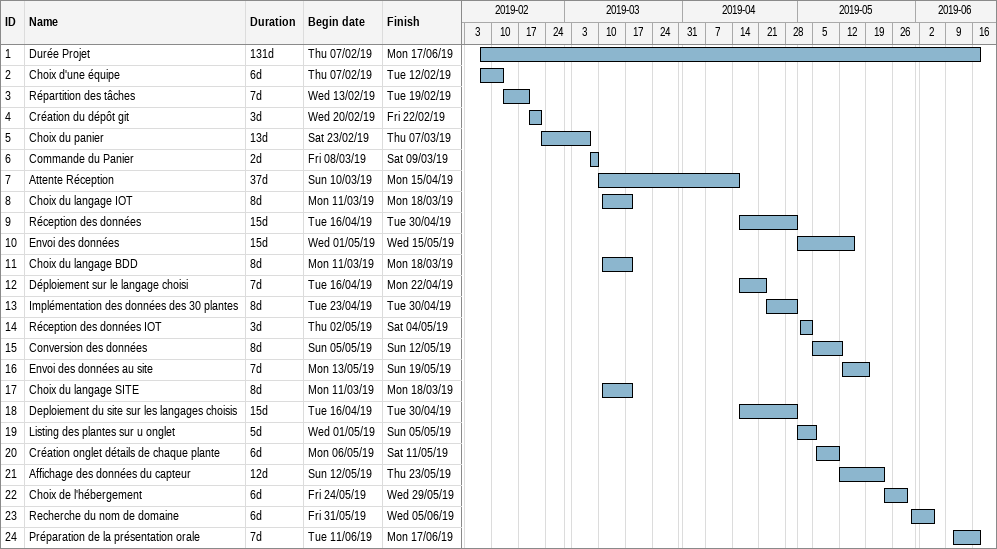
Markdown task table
| ID | Task | Duration | Start | Finish |
|---|---|---|---|---|
| 1 | Durée Projet | 131d | 2019-02-07 | 2019-06-17 |
| 2 | Choix d'une équipe | 6d | 2019-02-07 | 2019-02-12 |
| 3 | Répartition des tâches | 7d | 2019-02-13 | 2019-02-19 |
| 4 | Création du dépôt git | 3d | 2019-02-20 | 2019-02-22 |
| 5 | Choix du panier | 13d | 2019-02-23 | 2019-03-07 |
| 6 | Commande du Panier | 2d | 2019-03-08 | 2019-03-09 |
| 7 | Attente Réception | 37d | 2019-03-10 | 2019-04-15 |
| 8 | Choix du langage IOT | 8d | 2019-03-11 | 2019-03-18 |
| 9 | Réception des données | 15d | 2019-04-16 | 2019-04-30 |
| 10 | Envoi des données | 15d | 2019-05-01 | 2019-05-15 |
| 11 | Choix du langage BDD | 8d | 2019-03-11 | 2019-03-18 |
| 12 | Déploiement sur le langage choisi | 7d | 2019-04-16 | 2019-04-22 |
| 13 | Implémentation des données des 30 plantes | 8d | 2019-04-23 | 2019-04-30 |
| 14 | Réception des données IOT | 3d | 2019-05-02 | 2019-05-04 |
| 15 | Conversion des données | 8d | 2019-05-05 | 2019-05-12 |
| 16 | Envoi des données au site | 7d | 2019-05-13 | 2019-05-19 |
| 17 | Choix du langage SITE | 8d | 2019-03-11 | 2019-03-18 |
| 18 | Deploiement du site sur les langages choisis | 15d | 2019-04-16 | 2019-04-30 |
| 19 | Listing des plantes sur u onglet | 5d | 2019-05-01 | 2019-05-05 |
| 20 | Création onglet détails de chaque plante | 6d | 2019-05-06 | 2019-05-11 |
| 21 | Affichage des données du capteur | 12d | 2019-05-12 | 2019-05-23 |
| 22 | Choix de l'hébergement | 6d | 2019-05-24 | 2019-05-29 |
| 23 | Recherche du nom de domaine | 6d | 2019-05-31 | 2019-06-05 |
| 24 | Préparation de la présentation orale | 7d | 2019-06-11 | 2019-06-17 |
